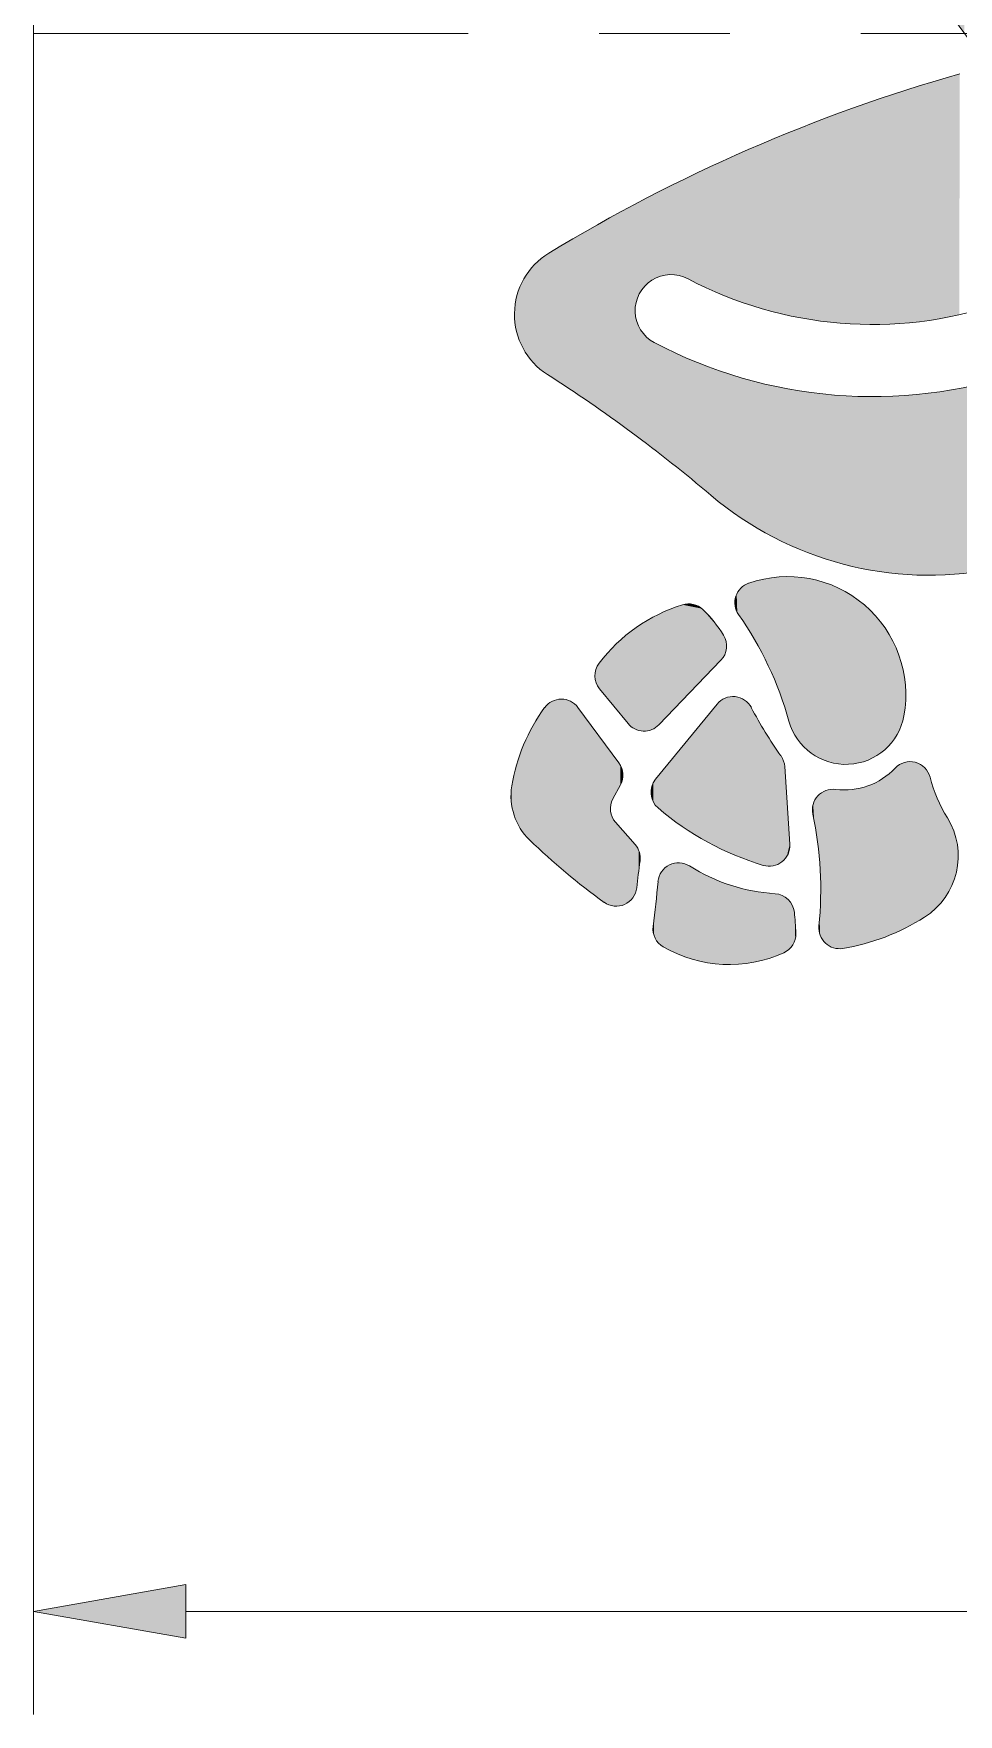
# Model space of a CAD drawing. Extents: x 5 to 409, y 5 to 583.
# Drawn here: x 227.31 to 245.27, y 306.72 to 339.34 of the extents above; entities that cross this region are included whole.
import ezdxf

# ---------------------------------------------------------------- set-up
doc = ezdxf.new("R2010")
doc.units = 0
doc.linetypes.add('CENTERX2', pattern=[20.32, 12.7, -2.54, 2.54, -2.54])
for name, color, linetype, lineweight in [('CENTERLINE', 4, 'CENTERX2', 25), ('DIMENSIONS', 2, 'Continuous', 25), ('OUTLINE', 7, 'Continuous', 70)]:
    doc.layers.add(name, color=color, linetype=linetype, lineweight=lineweight)

msp = doc.modelspace()

# ---------------------------------------------------------------- linework, layer by layer
at = {"layer": 'CENTERLINE', "lineweight": 18}
msp.add_line((296.714, 339.34), (227.314, 339.337), dxfattribs=at)
at = {"layer": 'DIMENSIONS', "lineweight": 13}
for p, q in [((227.314, 350.415), (227.314, 306.719)), ((230.269, 308.719), (293.76, 308.719))]:
    msp.add_line(p, q, dxfattribs=at)
msp.add_lwpolyline([(230.269, 309.24), (227.314, 308.719), (230.269, 308.199)], close=True, dxfattribs=at)
msp.add_solid([(230.269, 309.24), (227.314, 308.719), (230.269, 309.24), (230.269, 308.199)], dxfattribs=at)
at = {"layer": 'OUTLINE', "lineweight": 18, "ltscale": 0.043411}
msp.add_line((240.656, 327.176), (239.454, 325.924), dxfattribs=at)
at = {"layer": 'OUTLINE', "lineweight": 18, "ltscale": 0.02183}
msp.add_line((238.856, 325.947), (238.302, 326.622), dxfattribs=at)
at = {"layer": 'OUTLINE', "lineweight": 18, "ltscale": 0.033444}
msp.add_line((238.677, 325.186), (237.881, 326.261), dxfattribs=at)
at = {"layer": 'OUTLINE', "lineweight": 18, "ltscale": 0.047159}
msp.add_line((240.584, 326.327), (239.39, 324.867), dxfattribs=at)
at = {"layer": 'OUTLINE', "lineweight": 18, "ltscale": 0.037782}
msp.add_line((241.898, 325.113), (241.994, 323.605), dxfattribs=at)
at = {"layer": 'OUTLINE', "lineweight": 18, "ltscale": 0.007679}
msp.add_line((238.561, 324.487), (238.707, 324.757), dxfattribs=at)
at = {"layer": 'OUTLINE', "lineweight": 18, "ltscale": 0.014346}
msp.add_line((238.992, 323.601), (238.612, 324.032), dxfattribs=at)
at = {"layer": 'OUTLINE', "lineweight": 18}
for centre, radius, start, end in [((259.954, 350.226), 18.187, 198.6749, 217.3858), ((254.092, 307.506), 32.273, 105.8182, 121.3184), ((238.037, 333.891), 1.387, 121.3184, 237.3531), ((239.692, 333.962), 0.7, 62.1559, 242.1559), ((243.599, 341.358), 7.665, 242.1559, 288.4993), ((243.599, 341.358), 9.065, 242.1559, 288.4993), ((221.227, 307.653), 29.775, 49.7517, 57.3531), ((244.698, 335.38), 6.553, 229.7517, 280.7651), ((241.953, 326.506), 2.295, 349.7667, 109.2355), ((241.328, 328.295), 0.4, 109.2355, 214.9709), ((240.879, 325.155), 3.247, 107.3248, 142.7938), ((240.031, 327.872), 0.4, 46.249, 107.3248), ((238.599, 326.376), 2.471, 31.3423, 46.249), ((235.421, 324.163), 6.809, 15.597, 34.9709), ((240.368, 327.453), 0.4, 316.1696, 31.3423), ((238.612, 326.876), 0.4, 142.7938, 219.3552), ((240.11, 324.159), 3.56, 143.8396, 170.6522), ((237.56, 326.023), 0.4, 36.5277, 143.8396), ((240.894, 326.074), 0.4, 27.5304, 140.7128), ((248.265, 329.916), 7.913, 207.5304, 215.5123), ((239.165, 326.201), 0.4, 219.3552, 316.1696), ((243.083, 326.302), 1.146, 195.597, 349.7667), ((241.499, 325.087), 0.4, 3.6376, 35.5123), ((244.331, 324.809), 0.4, 14.4677, 136.5514), ((238.356, 324.948), 0.4, 331.5153, 36.5277), ((243.055, 326.018), 1.358, 262.8058, 316.5513), ((247.503, 325.627), 2.876, 194.4677, 211.6494), ((237.771, 324.544), 1.189, 170.6522, 225.8499), ((239.699, 324.614), 0.4, 140.7128, 229.4684), ((242.834, 324.274), 0.4, 82.8058, 191.9477), ((238.912, 324.296), 0.4, 151.5153, 221.3987), ((243.101, 328.593), 5.635, 229.4684, 253.2715), ((235.505, 322.723), 7.091, 354.2986, 11.9477), ((243.855, 323.379), 1.41, 302.3775, 31.6494), ((245.828, 332.843), 12.756, 225.8499, 234.3401), ((238.692, 323.337), 0.4, 352.0684, 41.3987), ((241.595, 323.579), 0.4, 253.2715, 3.6376), ((258.342, 320.599), 19.44, 172.0684, 173.619), ((239.834, 322.846), 0.4, 57.7109, 174.6666), ((241.929, 326.16), 3.52, 237.7109, 266.4552), ((238.625, 322.804), 0.4, 234.3401, 353.619), ((208.577, 325.764), 30.994, 353.0427, 354.6666), ((241.686, 322.247), 0.4, 6.309, 86.4552), ((236.757, 321.702), 5.359, 1.8799, 6.309), ((239.739, 321.961), 0.4, 173.0427, 239.8821), ((242.96, 321.979), 0.4, 174.2986, 279.358), ((242.333, 325.778), 4.251, 279.358, 302.3775), ((241.714, 321.865), 0.4, 294.5329, 1.8799), ((240.82, 323.823), 2.553, 239.8821, 294.5329)]:
    msp.add_arc(centre, radius, start, end, dxfattribs=at)
at = {"layer": 'OUTLINE', "lineweight": 5}
for points in [[(245.387, 339.338), (245.175, 339.627), (245.272, 342.662), (245.185, 342.849)], [(244.136, 333.712), (244.25, 338.241), (244.521, 333.749), (244.771, 338.403)], [(244.521, 333.749), (244.771, 338.403), (244.905, 333.805), (245.295, 338.556)], [(244.905, 333.805), (245.295, 338.556), (245.285, 333.881)], [(242.974, 333.719), (243.216, 337.891), (243.361, 333.697), (243.731, 338.07)], [(243.361, 333.697), (243.731, 338.07), (243.749, 333.694), (244.25, 338.241)], [(243.749, 333.694), (244.25, 338.241), (244.136, 333.712)], [(241.827, 333.901), (242.195, 337.506), (242.206, 333.821), (242.704, 337.703)], [(242.206, 333.821), (242.704, 337.703), (242.589, 333.76)], [(242.589, 333.76), (242.704, 337.703), (242.974, 333.719), (243.216, 337.891)], [(241.084, 334.117), (241.188, 337.086), (241.453, 334), (241.69, 337.3)], [(241.453, 334), (241.69, 337.3), (241.827, 333.901), (242.195, 337.506)], [(240.366, 334.408), (240.689, 336.864), (240.721, 334.254), (241.188, 337.086)], [(240.721, 334.254), (241.188, 337.086), (241.084, 334.117)], [(240.195, 336.633), (239.757, 334.659), (239.704, 336.394), (239.62, 334.658)], [(240.018, 334.581), (239.891, 334.632), (240.195, 336.633), (239.757, 334.659)], [(240.018, 334.581), (240.195, 336.633), (240.366, 334.408), (240.689, 336.864)], [(239.704, 336.394), (239.245, 334.5), (239.218, 336.147), (239.148, 334.403)], [(239.485, 334.63), (239.359, 334.577), (239.704, 336.394), (239.245, 334.5)], [(239.704, 336.394), (239.62, 334.658), (239.485, 334.63)], [(238.995, 334.027), (238.736, 335.891), (239.021, 334.161), (239.218, 336.147)], [(239.021, 334.161), (239.218, 336.147), (239.073, 334.289)], [(239.218, 336.147), (239.148, 334.403), (239.073, 334.289)], [(238.736, 335.891), (238.516, 331.894), (238.258, 335.627), (238.314, 332.037)], [(238.736, 335.891), (238.916, 331.604), (238.516, 331.894), (238.716, 331.75)], [(238.995, 334.027), (238.995, 333.89), (238.736, 335.891), (238.916, 331.604)], [(237.785, 335.356), (237.496, 332.59), (237.316, 335.076), (237.289, 332.724)], [(237.785, 335.356), (237.703, 332.454), (237.496, 332.59)], [(238.258, 335.627), (237.908, 332.317), (237.785, 335.356), (237.703, 332.454)], [(238.314, 332.037), (238.112, 332.177), (238.258, 335.627), (237.908, 332.317)], [(237.316, 335.076), (237.289, 332.724), (237.173, 334.976), (237.148, 332.828)], [(236.929, 334.724), (236.91, 333.084), (236.832, 334.578), (236.817, 333.233)], [(237.043, 334.858), (237.021, 332.948), (236.929, 334.724), (236.91, 333.084)], [(237.173, 334.976), (237.148, 332.828), (237.043, 334.858), (237.021, 332.948)], [(236.755, 334.42), (236.743, 333.392), (236.699, 334.254), (236.691, 333.56)], [(236.832, 334.578), (236.817, 333.233), (236.755, 334.42), (236.743, 333.392)], [(236.664, 334.082), (236.66, 333.732), (236.651, 333.907)], [(236.699, 334.254), (236.691, 333.56), (236.664, 334.082), (236.66, 333.732)], [(239.114, 331.457), (238.916, 331.604), (239.023, 333.755), (238.995, 333.89)], [(239.114, 331.457), (239.023, 333.755), (239.153, 333.515), (239.076, 333.629)], [(239.114, 331.457), (239.153, 333.515), (239.31, 331.307)], [(239.153, 333.515), (239.25, 333.418), (239.31, 331.307), (239.365, 333.343)], [(239.31, 331.307), (239.365, 333.343), (239.506, 331.157), (239.775, 333.139)], [(239.775, 333.139), (239.7, 331.004), (239.506, 331.157)], [(240.195, 332.956), (239.893, 330.85), (239.775, 333.139), (239.7, 331.004)], [(240.275, 330.538), (240.085, 330.695), (240.195, 332.956), (239.893, 330.85)], [(240.624, 332.795), (240.464, 330.379), (240.195, 332.956), (240.275, 330.538)], [(240.624, 332.795), (241.061, 332.656), (240.464, 330.379), (240.749, 330.151)], [(241.061, 332.656), (241.046, 329.94), (240.749, 330.151)], [(241.504, 332.538), (241.354, 329.745), (241.061, 332.656), (241.046, 329.94)], [(241.952, 332.444), (241.673, 329.568), (241.504, 332.538), (241.354, 329.745)], [(242.405, 332.372), (242.001, 329.408), (241.952, 332.444), (241.673, 329.568)], [(245.143, 332.426), (244.836, 328.829), (244.69, 332.359), (244.471, 328.831)], [(245.593, 332.515), (245.2, 328.847), (245.143, 332.426), (244.836, 328.829)], [(245.593, 332.515), (245.562, 328.885), (245.2, 328.847)], [(242.405, 332.372), (242.337, 329.268), (242.001, 329.408)], [(242.86, 332.323), (242.681, 329.146), (242.405, 332.372), (242.337, 329.268)], [(243.318, 332.297), (243.031, 329.043), (242.86, 332.323), (242.681, 329.146)], [(243.776, 332.295), (243.386, 328.96), (243.318, 332.297), (243.031, 329.043)], [(243.776, 332.295), (243.745, 328.897), (243.386, 328.96)], [(244.234, 332.315), (244.107, 328.854), (243.776, 332.295), (243.745, 328.897)], [(244.69, 332.359), (244.471, 328.831), (244.234, 332.315), (244.107, 328.854)], [(242.079, 328.797), (241.781, 328.794), (241.85, 326.406), (241.801, 326.541)], [(242.079, 328.797), (241.85, 326.406), (241.939, 326.132), (241.896, 326.269)], [(242.079, 328.797), (241.939, 326.132), (242.046, 325.814), (241.979, 325.994)], [(242.079, 328.797), (242.046, 325.814), (242.143, 325.647)], [(242.376, 328.761), (242.079, 328.797), (242.266, 325.499), (242.143, 325.647)], [(240.964, 328.461), (240.976, 328.105), (240.986, 328.502), (241.001, 328.066)], [(240.986, 328.502), (241.001, 328.066), (241.012, 328.54)], [(241.082, 327.947), (241.042, 328.575), (241.001, 328.066), (241.012, 328.54)], [(241.082, 327.947), (241.114, 328.633), (241.042, 328.575), (241.076, 328.606)], [(241.161, 327.827), (241.154, 328.655), (241.082, 327.947), (241.114, 328.633)], [(241.161, 327.827), (241.237, 327.704), (241.154, 328.655), (241.197, 328.673)], [(241.485, 328.753), (241.197, 328.673), (241.31, 327.581), (241.237, 327.704)], [(241.485, 328.753), (241.31, 327.581), (241.449, 327.329), (241.381, 327.456)], [(241.485, 328.753), (241.449, 327.329), (241.515, 327.201)], [(241.781, 328.794), (241.485, 328.753), (241.578, 327.071), (241.515, 327.201)], [(241.781, 328.794), (241.578, 327.071), (241.695, 326.809), (241.638, 326.941)], [(241.781, 328.794), (241.695, 326.809), (241.801, 326.541), (241.75, 326.675)], [(242.376, 328.761), (242.266, 325.499), (242.665, 328.687), (242.412, 325.373)], [(242.412, 325.373), (242.577, 325.274), (242.665, 328.687), (242.756, 325.204)], [(242.665, 328.687), (242.756, 325.204), (242.943, 328.576), (242.944, 325.165)], [(242.943, 328.576), (242.944, 325.165), (243.203, 328.43)], [(240.288, 328.179), (238.216, 326.935), (238.212, 326.869), (238.212, 326.902)], [(240.288, 328.179), (238.212, 326.869), (238.218, 326.802), (238.214, 326.835)], [(240.288, 328.179), (238.231, 327), (238.216, 326.935), (238.222, 326.968)], [(240.288, 328.179), (238.218, 326.802), (238.236, 326.738), (238.226, 326.77)], [(240.288, 328.179), (238.257, 327.062), (238.231, 327), (238.243, 327.031)], [(240.288, 328.179), (238.236, 326.738), (238.264, 326.677), (238.249, 326.707)], [(240.288, 328.179), (238.293, 327.118), (238.257, 327.062), (238.274, 327.09)], [(240.288, 328.179), (238.264, 326.677), (238.302, 326.622), (238.282, 326.649)], [(240.288, 328.179), (238.452, 327.312), (238.293, 327.118), (238.371, 327.216)], [(240.288, 328.179), (238.302, 326.622), (238.884, 325.916), (238.856, 325.947)], [(240.288, 328.179), (238.626, 327.493), (238.452, 327.312), (238.538, 327.404)], [(240.288, 328.179), (238.814, 327.66), (238.626, 327.493), (238.719, 327.578)], [(240.288, 328.179), (239.014, 327.812), (238.814, 327.66), (238.912, 327.738)], [(240.288, 328.179), (238.884, 325.916), (238.95, 325.863), (238.916, 325.888)], [(240.288, 328.179), (238.95, 325.863), (239.026, 325.826), (238.987, 325.843)], [(240.288, 328.179), (239.225, 327.949), (239.014, 327.812), (239.118, 327.882)], [(240.288, 328.179), (239.026, 325.826), (239.108, 325.805), (239.066, 325.813)], [(240.288, 328.179), (239.108, 325.805), (239.192, 325.802), (239.15, 325.801)], [(240.288, 328.179), (239.192, 325.802), (239.275, 325.816), (239.234, 325.807)], [(240.288, 328.179), (239.446, 328.068), (239.225, 327.949), (239.334, 328.01)], [(240.288, 328.179), (239.275, 325.816), (239.353, 325.848), (239.315, 325.83)], [(240.288, 328.179), (239.353, 325.848), (239.423, 325.895), (239.389, 325.869)], [(240.288, 328.179), (239.423, 325.895), (240.656, 327.176), (239.454, 325.924)], [(240.288, 328.179), (239.675, 328.17), (239.446, 328.068), (239.56, 328.121)], [(240.288, 328.179), (239.912, 328.254), (239.675, 328.17), (239.793, 328.214)], [(240.288, 328.179), (239.964, 328.267), (239.912, 328.254), (239.938, 328.261)], [(240.288, 328.179), (240.017, 328.272), (239.964, 328.267), (239.99, 328.27)], [(240.288, 328.179), (240.07, 328.27), (240.017, 328.272), (240.043, 328.272)], [(240.288, 328.179), (240.123, 328.262), (240.07, 328.27), (240.096, 328.267)], [(240.288, 328.179), (240.174, 328.246), (240.123, 328.262), (240.148, 328.255)], [(240.288, 328.179), (240.222, 328.224), (240.174, 328.246), (240.198, 328.236)], [(240.288, 328.179), (240.267, 328.195), (240.222, 328.224), (240.245, 328.21)], [(240.288, 328.179), (240.656, 327.176), (240.698, 327.227), (240.678, 327.201)], [(240.288, 328.179), (240.698, 327.227), (240.73, 327.284), (240.715, 327.255)], [(240.288, 328.179), (240.73, 327.284), (240.753, 327.346), (240.743, 327.314)], [(240.288, 328.179), (240.753, 327.346), (240.765, 327.41), (240.761, 327.378)], [(240.288, 328.179), (240.765, 327.41), (240.767, 327.475), (240.768, 327.443)], [(240.288, 328.179), (240.767, 327.475), (240.758, 327.54), (240.764, 327.508)], [(240.288, 328.179), (240.758, 327.54), (240.739, 327.603), (240.75, 327.572)], [(240.288, 328.179), (240.739, 327.603), (240.709, 327.662), (240.725, 327.633)], [(240.288, 328.179), (240.709, 327.662), (240.667, 327.729), (240.688, 327.696)], [(240.288, 328.179), (240.667, 327.729), (240.621, 327.796), (240.644, 327.763)], [(240.288, 328.179), (240.621, 327.796), (240.574, 327.861), (240.598, 327.829)], [(240.288, 328.179), (240.574, 327.861), (240.525, 327.924), (240.55, 327.893)], [(240.288, 328.179), (240.525, 327.924), (240.473, 327.986), (240.499, 327.956)], [(240.288, 328.179), (240.473, 327.986), (240.42, 328.046), (240.447, 328.017)], [(240.288, 328.179), (240.42, 328.046), (240.365, 328.105), (240.393, 328.076)], [(240.288, 328.179), (240.365, 328.105), (240.308, 328.161), (240.337, 328.133)], [(240.933, 328.236), (240.93, 328.328), (240.929, 328.282)], [(240.93, 328.328), (240.933, 328.236), (240.936, 328.373), (240.942, 328.191)], [(240.936, 328.373), (240.942, 328.191), (240.948, 328.418), (240.957, 328.147)], [(240.948, 328.418), (240.957, 328.147), (240.964, 328.461), (240.976, 328.105)], [(242.944, 325.165), (243.137, 325.157), (243.203, 328.43), (243.328, 325.183)], [(243.203, 328.43), (243.328, 325.183), (243.443, 328.251), (243.512, 325.239)], [(243.443, 328.251), (243.512, 325.239), (243.657, 328.043), (243.683, 325.326)], [(243.657, 328.043), (243.683, 325.326), (243.842, 327.808)], [(243.683, 325.326), (243.838, 325.44), (243.842, 327.808), (243.972, 325.579)], [(243.842, 327.808), (243.972, 325.579), (243.995, 327.552), (244.08, 325.738)], [(243.995, 327.552), (244.08, 325.738), (244.114, 327.277), (244.161, 325.913)], [(244.114, 327.277), (244.161, 325.913), (244.196, 326.99), (244.211, 326.099)], [(244.196, 326.99), (244.211, 326.099), (244.24, 326.694), (244.245, 326.395)], [(237.119, 326.087), (237.176, 326.174), (237.201, 323.447), (237.237, 326.259)], [(237.201, 323.447), (237.237, 326.259), (237.288, 323.368), (237.266, 326.295)], [(237.288, 323.368), (237.266, 326.295), (237.3, 326.327)], [(237.376, 323.289), (237.288, 323.368), (237.337, 326.356), (237.3, 326.327)], [(237.376, 323.289), (237.337, 326.356), (237.465, 323.211), (237.378, 326.379)], [(237.378, 326.379), (237.421, 326.398), (237.465, 323.211), (237.466, 326.412)], [(237.465, 323.211), (237.466, 326.412), (237.555, 323.134), (237.512, 326.42)], [(237.555, 323.134), (237.512, 326.42), (237.558, 326.423)], [(237.645, 323.058), (237.555, 323.134), (237.605, 326.42), (237.558, 326.423)], [(237.645, 323.058), (237.605, 326.42), (237.736, 322.983), (237.651, 326.412)], [(237.651, 326.412), (237.696, 326.399), (237.736, 322.983), (237.739, 326.38)], [(237.736, 322.983), (237.739, 326.38), (237.828, 322.908), (237.779, 326.357)], [(237.779, 326.357), (237.817, 326.329), (237.828, 322.908), (237.851, 326.297)], [(237.828, 322.908), (237.851, 326.297), (237.92, 322.834), (237.881, 326.261)], [(238.677, 325.186), (237.92, 322.834), (237.881, 326.261)], [(240.584, 326.327), (239.411, 324.336), (239.39, 324.867)], [(240.584, 326.327), (239.552, 324.216), (239.411, 324.336), (239.439, 324.31)], [(240.584, 326.327), (239.784, 324.038), (239.552, 324.216), (239.667, 324.126)], [(240.584, 326.327), (240.025, 323.872), (239.784, 324.038), (239.903, 323.953)], [(240.584, 326.327), (240.274, 323.718), (240.025, 323.872), (240.148, 323.794)], [(240.584, 326.327), (240.531, 323.578), (240.274, 323.718), (240.401, 323.647)], [(240.584, 326.327), (240.618, 326.363), (240.531, 323.578), (240.662, 323.513)], [(240.618, 326.363), (240.655, 326.395), (240.662, 323.513), (240.697, 326.422)], [(240.662, 323.513), (240.697, 326.422), (240.794, 323.452), (240.741, 326.444)], [(240.741, 326.444), (240.788, 326.46), (240.794, 323.452), (240.836, 326.47)], [(240.794, 323.452), (240.836, 326.47), (240.929, 323.393), (240.885, 326.474)], [(240.929, 323.393), (240.885, 326.474), (240.935, 326.472)], [(241.064, 323.339), (240.929, 323.393), (240.983, 326.464), (240.935, 326.472)], [(241.064, 323.339), (240.983, 326.464), (241.076, 326.43), (241.031, 326.45)], [(241.202, 323.288), (241.064, 323.339), (241.118, 326.405), (241.076, 326.43)], [(241.202, 323.288), (241.118, 326.405), (241.192, 326.34), (241.157, 326.375)], [(241.202, 323.288), (241.192, 326.34), (241.223, 326.301)], [(241.34, 323.24), (241.202, 323.288), (241.248, 326.259), (241.223, 326.301)], [(241.34, 323.24), (241.248, 326.259), (241.313, 326.137), (241.281, 326.198)], [(236.961, 325.818), (237.011, 325.909), (237.028, 323.609), (237.064, 325.999)], [(237.028, 323.609), (237.064, 325.999), (237.114, 323.528), (237.119, 326.087)], [(237.114, 323.528), (237.119, 326.087), (237.201, 323.447)], [(241.34, 323.24), (241.313, 326.137), (241.346, 326.077)], [(241.479, 323.196), (241.34, 323.24), (241.38, 326.017), (241.346, 326.077)], [(241.479, 323.196), (241.38, 326.017), (241.449, 325.897), (241.414, 325.957)], [(241.479, 323.196), (241.449, 325.897), (241.526, 323.185), (241.484, 325.838)], [(236.764, 323.913), (236.789, 325.439), (236.803, 323.853), (236.828, 325.535)], [(236.803, 323.853), (236.828, 325.535), (236.847, 323.796), (236.87, 325.631)], [(236.847, 323.796), (236.87, 325.631), (236.893, 323.742), (236.914, 325.725)], [(236.893, 323.742), (236.914, 325.725), (236.943, 323.691), (236.961, 325.818)], [(236.943, 323.691), (236.961, 325.818), (237.028, 323.609)], [(241.484, 325.838), (241.52, 325.779), (241.526, 323.185), (241.556, 325.721)], [(241.526, 323.185), (241.556, 325.721), (241.574, 323.18), (241.593, 325.662)], [(241.574, 323.18), (241.593, 325.662), (241.622, 323.18), (241.63, 325.604)], [(241.622, 323.18), (241.63, 325.604), (241.67, 323.186)], [(241.63, 325.604), (241.668, 325.547), (241.67, 323.186), (241.706, 325.49)], [(236.667, 324.104), (236.69, 325.143), (236.695, 324.038), (236.72, 325.242)], [(236.695, 324.038), (236.72, 325.242), (236.727, 323.975), (236.753, 325.341)], [(236.727, 323.975), (236.753, 325.341), (236.764, 323.913), (236.789, 325.439)], [(241.67, 323.186), (241.706, 325.49), (241.717, 323.198), (241.745, 325.433)], [(241.717, 323.198), (241.745, 325.433), (241.761, 323.216), (241.785, 325.376)], [(241.761, 323.216), (241.785, 325.376), (241.804, 323.238), (241.824, 325.32)], [(241.843, 323.266), (241.804, 323.238), (241.832, 325.308), (241.824, 325.32)], [(241.843, 323.266), (241.832, 325.308), (241.847, 325.285), (241.84, 325.297)], [(241.879, 323.298), (241.843, 323.266), (241.853, 325.272), (241.847, 325.285)], [(241.879, 323.298), (241.853, 325.272), (241.865, 325.247), (241.86, 325.26)], [(241.879, 323.298), (241.865, 325.247), (241.876, 325.221), (241.871, 325.234)], [(241.879, 323.298), (241.876, 325.221), (241.88, 325.208)], [(241.911, 323.334), (241.879, 323.298), (241.884, 325.195), (241.88, 325.208)], [(244.273, 325.205), (244.326, 325.209), (244.333, 322.027), (244.379, 325.206)], [(236.606, 324.31), (236.617, 324.839), (236.622, 324.24), (236.638, 324.941)], [(236.622, 324.24), (236.638, 324.941), (236.642, 324.171), (236.662, 325.042)], [(236.642, 324.171), (236.662, 325.042), (236.667, 324.104), (236.69, 325.143)], [(238.677, 325.186), (238.107, 322.69), (237.92, 322.834), (238.013, 322.762)], [(238.677, 325.186), (238.527, 324.402), (238.107, 322.69), (238.52, 324.373)], [(238.677, 325.186), (238.547, 324.46), (238.527, 324.402), (238.536, 324.432)], [(238.677, 325.186), (238.707, 324.757), (238.547, 324.46), (238.561, 324.487)], [(238.677, 325.186), (238.693, 325.163), (238.707, 324.757), (238.708, 325.138)], [(238.707, 324.757), (238.708, 325.138), (238.72, 324.782), (238.72, 325.113)], [(238.72, 324.782), (238.72, 325.113), (238.731, 324.809), (238.731, 325.086)], [(238.731, 324.809), (238.731, 325.086), (238.74, 324.836), (238.74, 325.06)], [(238.74, 324.836), (238.74, 325.06), (238.747, 324.863), (238.747, 325.032)], [(238.747, 324.863), (238.747, 325.032), (238.752, 324.891), (238.752, 325.004)], [(238.752, 324.891), (238.752, 325.004), (238.755, 324.919), (238.755, 324.976)], [(238.755, 324.919), (238.755, 324.976), (238.756, 324.948)], [(241.911, 323.334), (241.884, 325.195), (241.891, 325.168), (241.887, 325.182)], [(241.911, 323.334), (241.891, 325.168), (241.895, 325.141), (241.893, 325.154)], [(241.911, 323.334), (241.895, 325.141), (241.898, 325.113), (241.897, 325.127)], [(241.994, 323.605), (241.938, 323.374), (241.898, 325.113), (241.911, 323.334)], [(243.658, 324.801), (243.729, 324.839), (243.747, 321.769), (243.797, 324.88)], [(243.747, 321.769), (243.797, 324.88), (243.848, 321.806), (243.862, 324.926)], [(243.947, 321.846), (243.848, 321.806), (243.925, 324.975), (243.862, 324.926)], [(243.947, 321.846), (243.925, 324.975), (244.045, 321.887), (243.984, 325.028)], [(243.984, 325.028), (244.041, 325.084), (244.045, 321.887), (244.08, 325.12)], [(244.045, 321.887), (244.08, 325.12), (244.142, 321.931), (244.123, 325.151)], [(244.142, 321.931), (244.123, 325.151), (244.17, 325.175)], [(244.238, 321.978), (244.142, 321.931), (244.221, 325.193), (244.17, 325.175)], [(244.238, 321.978), (244.221, 325.193), (244.333, 322.027), (244.273, 325.205)], [(244.333, 322.027), (244.379, 325.206), (244.427, 322.079), (244.431, 325.196)], [(244.427, 322.079), (244.431, 325.196), (244.519, 322.132)], [(244.431, 325.196), (244.482, 325.18), (244.519, 322.132), (244.529, 325.156)], [(244.519, 322.132), (244.529, 325.156), (244.61, 322.188), (244.574, 325.127)], [(244.61, 322.188), (244.574, 325.127), (244.614, 325.092)], [(244.722, 322.267), (244.61, 322.188), (244.649, 325.052), (244.614, 325.092)], [(244.722, 322.267), (244.649, 325.052), (244.702, 324.959), (244.678, 325.007)], [(244.722, 322.267), (244.702, 324.959), (244.732, 324.857), (244.718, 324.909)], [(236.583, 324.523), (236.583, 324.594), (236.586, 324.451), (236.589, 324.666)], [(236.586, 324.451), (236.589, 324.666), (236.594, 324.38), (236.598, 324.737)], [(236.594, 324.38), (236.598, 324.737), (236.606, 324.31), (236.617, 324.839)], [(239.301, 324.656), (239.301, 324.578), (239.299, 324.617)], [(239.301, 324.578), (239.301, 324.656), (239.306, 324.54), (239.307, 324.694)], [(239.306, 324.54), (239.307, 324.694), (239.315, 324.502), (239.317, 324.731)], [(239.315, 324.502), (239.317, 324.731), (239.328, 324.466), (239.33, 324.768)], [(239.328, 324.466), (239.33, 324.768), (239.344, 324.431), (239.347, 324.803)], [(239.344, 324.431), (239.347, 324.803), (239.363, 324.397), (239.367, 324.836)], [(239.363, 324.397), (239.367, 324.836), (239.386, 324.366), (239.39, 324.867)], [(239.386, 324.366), (239.39, 324.867), (239.411, 324.336)], [(242.574, 324.578), (242.552, 323.517), (242.54, 324.545), (242.535, 323.653)], [(242.577, 323.245), (242.566, 323.381), (242.574, 324.578), (242.552, 323.517)], [(242.612, 324.606), (242.577, 323.245), (242.574, 324.578)], [(242.612, 324.606), (242.592, 322.973), (242.577, 323.245), (242.586, 323.109)], [(242.612, 324.606), (242.597, 322.7), (242.592, 322.973), (242.596, 322.836)], [(242.612, 324.606), (242.604, 321.796), (242.597, 322.7), (242.595, 322.563)], [(242.653, 324.63), (242.627, 321.757), (242.612, 324.606), (242.604, 321.796)], [(242.697, 324.649), (242.654, 321.72), (242.653, 324.63), (242.627, 321.757)], [(242.721, 321.658), (242.686, 321.687), (242.697, 324.649), (242.654, 321.72)], [(242.742, 324.663), (242.721, 321.658), (242.697, 324.649)], [(242.789, 324.671), (242.759, 321.632), (242.742, 324.663), (242.721, 321.658)], [(242.837, 324.674), (242.8, 321.612), (242.789, 324.671), (242.759, 321.632)], [(242.884, 324.671), (242.843, 321.596), (242.837, 324.674), (242.8, 321.612)], [(242.964, 324.663), (242.888, 321.585), (242.884, 324.671), (242.843, 321.596)], [(242.964, 324.663), (242.933, 321.58), (242.888, 321.585)], [(243.043, 324.66), (242.979, 321.579), (242.964, 324.663), (242.933, 321.58)], [(243.13, 321.603), (243.025, 321.584), (243.043, 324.66), (242.979, 321.579)], [(243.043, 324.66), (243.123, 324.662), (243.13, 321.603), (243.202, 324.668)], [(243.13, 321.603), (243.202, 324.668), (243.234, 321.624), (243.281, 324.679)], [(243.234, 321.624), (243.281, 324.679), (243.338, 321.648), (243.359, 324.694)], [(243.338, 321.648), (243.359, 324.694), (243.442, 321.674)], [(243.359, 324.694), (243.436, 324.715), (243.442, 321.674), (243.512, 324.739)], [(243.442, 321.674), (243.512, 324.739), (243.544, 321.704), (243.586, 324.768)], [(243.544, 321.704), (243.586, 324.768), (243.646, 321.735), (243.658, 324.801)], [(243.646, 321.735), (243.658, 324.801), (243.747, 321.769)], [(244.826, 322.357), (244.722, 322.267), (244.747, 324.805), (244.732, 324.857)], [(244.826, 322.357), (244.747, 324.805), (244.78, 324.702), (244.763, 324.754)], [(244.826, 322.357), (244.78, 324.702), (244.816, 324.601), (244.798, 324.651)], [(244.826, 322.357), (244.816, 324.601), (244.836, 324.551)], [(238.107, 322.69), (238.52, 324.373), (238.201, 322.619), (238.515, 324.343)], [(238.201, 322.619), (238.515, 324.343), (238.296, 322.548), (238.513, 324.312)], [(238.296, 322.548), (238.513, 324.312), (238.392, 322.479), (238.436, 322.452)], [(238.436, 322.452), (238.513, 324.312), (238.483, 322.43), (238.513, 324.282)], [(238.483, 322.43), (238.513, 324.282), (238.533, 322.415), (238.515, 324.251)], [(238.533, 322.415), (238.515, 324.251), (238.52, 324.221)], [(242.439, 324.333), (242.436, 324.238), (242.434, 324.286)], [(242.443, 324.191), (242.436, 324.238), (242.449, 324.38), (242.439, 324.333)], [(242.443, 324.191), (242.449, 324.38), (242.47, 324.057)], [(242.449, 324.38), (242.464, 324.425), (242.47, 324.057), (242.484, 324.468)], [(242.47, 324.057), (242.484, 324.468), (242.494, 323.923), (242.51, 324.508)], [(242.494, 323.923), (242.51, 324.508), (242.516, 323.788), (242.54, 324.545)], [(242.54, 324.545), (242.535, 323.653), (242.516, 323.788)], [(244.921, 322.456), (244.826, 322.357), (244.857, 324.501), (244.836, 324.551)], [(244.921, 322.456), (244.857, 324.501), (244.901, 324.403), (244.878, 324.452)], [(244.921, 322.456), (244.901, 324.403), (244.924, 324.354)], [(245.005, 322.564), (244.921, 322.456), (244.949, 324.306), (244.924, 324.354)], [(245.005, 322.564), (244.949, 324.306), (245, 324.211), (244.974, 324.258)], [(238.52, 324.221), (238.526, 324.192), (238.533, 322.415), (238.536, 324.162)], [(238.533, 322.415), (238.536, 324.162), (238.584, 322.406), (238.547, 324.134)], [(238.584, 322.406), (238.547, 324.134), (238.56, 324.107)], [(238.56, 324.107), (238.576, 324.08), (238.584, 322.406), (238.593, 324.055)], [(238.584, 322.406), (238.593, 324.055), (238.636, 322.404), (238.612, 324.032)], [(238.992, 323.601), (238.636, 322.404), (238.612, 324.032)], [(245.005, 322.564), (245, 324.211), (245.079, 322.68), (245.027, 324.165)], [(245.027, 324.165), (245.055, 324.118), (245.079, 322.68), (245.121, 323.998)], [(245.079, 322.68), (245.121, 323.998), (245.141, 322.802), (245.175, 323.872)], [(238.992, 323.601), (238.739, 322.421), (238.636, 322.404), (238.688, 322.409)], [(238.992, 323.601), (238.834, 322.463), (238.739, 322.421), (238.788, 322.439)], [(238.992, 323.601), (238.914, 322.528), (238.834, 322.463), (238.876, 322.493)], [(238.992, 323.601), (238.976, 322.612), (238.914, 322.528), (238.948, 322.568)], [(238.976, 322.612), (238.992, 323.601), (238.998, 322.659), (239.006, 323.585)], [(238.998, 322.659), (239.006, 323.585), (239.013, 322.708), (239.019, 323.568)], [(241.994, 323.605), (241.977, 323.462), (241.938, 323.374), (241.96, 323.417)], [(241.994, 323.605), (241.994, 323.556), (241.977, 323.462), (241.988, 323.509)], [(245.141, 322.802), (245.175, 323.872), (245.191, 322.93), (245.217, 323.741)], [(245.191, 322.93), (245.217, 323.741), (245.228, 323.062), (245.246, 323.607)], [(245.228, 323.062), (245.246, 323.607), (245.253, 323.197), (245.261, 323.471)], [(239.013, 322.708), (239.019, 323.568), (239.022, 322.76)], [(239.031, 323.55), (239.026, 322.792), (239.019, 323.568), (239.022, 322.76)], [(239.031, 323.55), (239.034, 322.858), (239.026, 322.792), (239.03, 322.825)], [(239.041, 323.531), (239.034, 322.858), (239.031, 323.55)], [(239.041, 323.531), (239.041, 322.923), (239.034, 322.858), (239.038, 322.89)], [(239.041, 323.531), (239.051, 323.512), (239.041, 322.923), (239.045, 322.956)], [(239.051, 323.512), (239.049, 322.988), (239.045, 322.956)], [(239.06, 323.493), (239.053, 323.021), (239.051, 323.512), (239.049, 322.988)], [(239.062, 323.086), (239.058, 323.054), (239.06, 323.493), (239.053, 323.021)], [(239.068, 323.473), (239.066, 323.119), (239.06, 323.493), (239.062, 323.086)], [(239.068, 323.473), (239.075, 323.452), (239.066, 323.119), (239.07, 323.151)], [(239.075, 323.452), (239.075, 323.184), (239.07, 323.151)], [(239.081, 323.431), (239.079, 323.217), (239.075, 323.452), (239.075, 323.184)], [(239.085, 323.41), (239.084, 323.249), (239.081, 323.431), (239.079, 323.217)], [(239.088, 323.389), (239.088, 323.282), (239.085, 323.41), (239.084, 323.249)], [(239.091, 323.368), (239.09, 323.303), (239.088, 323.389), (239.088, 323.282)], [(239.092, 323.346), (239.092, 323.325), (239.091, 323.368), (239.09, 323.303)], [(245.253, 323.197), (245.261, 323.471), (245.264, 323.334)], [(239.436, 322.883), (239.444, 322.933), (239.447, 321.687), (239.458, 322.982)], [(239.447, 321.687), (239.458, 322.982), (239.468, 321.667), (239.479, 323.029)], [(239.468, 321.667), (239.479, 323.029), (239.49, 321.648), (239.505, 323.073)], [(239.49, 321.648), (239.505, 323.073), (239.514, 321.631), (239.537, 323.113)], [(239.514, 321.631), (239.537, 323.113), (239.538, 321.615), (239.573, 323.148)], [(239.538, 321.615), (239.573, 323.148), (239.672, 321.543), (239.614, 323.179)], [(239.614, 323.179), (239.658, 323.205), (239.672, 321.543), (239.705, 323.224)], [(239.672, 321.543), (239.705, 323.224), (239.81, 321.478), (239.754, 323.238)], [(239.754, 323.238), (239.805, 323.245), (239.81, 321.478), (239.856, 323.245)], [(239.81, 321.478), (239.856, 323.245), (239.952, 321.422), (239.906, 323.239)], [(239.952, 321.422), (239.906, 323.239), (239.956, 323.227)], [(240.096, 321.375), (239.952, 321.422), (240.003, 323.208), (239.956, 323.227)], [(240.096, 321.375), (240.003, 323.208), (240.142, 323.126), (240.048, 323.184)], [(240.096, 321.375), (240.142, 323.126), (240.244, 321.336)], [(240.142, 323.126), (240.238, 323.072), (240.244, 321.336), (240.336, 323.02)], [(240.244, 321.336), (240.336, 323.02), (240.393, 321.306), (240.435, 322.972)], [(240.393, 321.306), (240.435, 322.972), (240.543, 321.285)], [(240.435, 322.972), (240.536, 322.927), (240.543, 321.285), (240.638, 322.885)], [(239.404, 322.555), (239.409, 322.61), (239.411, 321.733), (239.415, 322.664)], [(239.411, 321.733), (239.415, 322.664), (239.428, 321.709), (239.42, 322.719)], [(239.42, 322.719), (239.426, 322.774), (239.428, 321.709), (239.431, 322.828)], [(239.428, 321.709), (239.431, 322.828), (239.447, 321.687), (239.436, 322.883)], [(240.543, 321.285), (240.638, 322.885), (240.695, 321.273), (240.741, 322.846)], [(240.695, 321.273), (240.741, 322.846), (240.847, 321.27)], [(240.741, 322.846), (240.846, 322.81), (240.847, 321.27), (240.951, 322.778)], [(240.847, 321.27), (240.951, 322.778), (240.999, 321.277), (241.058, 322.749)], [(240.999, 321.277), (241.058, 322.749), (241.151, 321.292), (241.165, 322.723)], [(241.151, 321.292), (241.165, 322.723), (241.301, 321.316)], [(241.165, 322.723), (241.273, 322.701), (241.301, 321.316), (241.382, 322.682)], [(241.301, 321.316), (241.382, 322.682), (241.45, 321.349), (241.491, 322.667)], [(241.45, 321.349), (241.491, 322.667), (241.596, 321.391), (241.601, 322.655)], [(241.596, 321.391), (241.601, 322.655), (241.739, 321.442), (241.711, 322.646)], [(241.739, 321.442), (241.711, 322.646), (241.746, 322.642)], [(241.88, 321.501), (241.739, 321.442), (241.78, 322.636), (241.746, 322.642)], [(241.88, 321.501), (241.78, 322.636), (241.846, 322.614), (241.814, 322.626)], [(241.88, 321.501), (241.846, 322.614), (241.908, 322.58), (241.878, 322.598)], [(239.369, 321.809), (239.368, 322.228), (239.374, 322.282)], [(239.381, 321.783), (239.369, 321.809), (239.38, 322.337), (239.374, 322.282)], [(239.381, 321.783), (239.38, 322.337), (239.395, 321.757), (239.386, 322.391)], [(239.386, 322.391), (239.392, 322.446), (239.395, 321.757), (239.398, 322.5)], [(239.395, 321.757), (239.398, 322.5), (239.411, 321.733), (239.404, 322.555)], [(241.88, 321.501), (241.908, 322.58), (241.906, 321.514)], [(241.906, 321.514), (241.908, 322.58), (241.931, 321.529), (241.936, 322.56)], [(241.931, 321.529), (241.936, 322.56), (241.955, 321.546), (241.962, 322.537)], [(241.955, 321.546), (241.962, 322.537), (241.978, 321.564), (241.986, 322.511)], [(241.978, 321.564), (241.986, 322.511), (241.999, 321.585), (242.008, 322.484)], [(241.999, 321.585), (242.008, 322.484), (242.019, 321.606), (242.028, 322.455)], [(242.019, 321.606), (242.028, 322.455), (242.037, 321.63), (242.045, 322.424)], [(242.037, 321.63), (242.045, 322.424), (242.054, 321.654), (242.059, 322.392)], [(242.054, 321.654), (242.059, 322.392), (242.068, 321.679), (242.07, 322.359)], [(242.068, 321.679), (242.07, 322.359), (242.081, 321.706)], [(242.07, 322.359), (242.078, 322.325), (242.081, 321.706), (242.084, 322.291)], [(242.081, 321.706), (242.084, 322.291), (242.091, 321.733), (242.087, 322.265)], [(242.574, 322.154), (242.583, 322.291), (242.585, 321.838), (242.59, 322.427)], [(242.585, 321.838), (242.59, 322.427), (242.604, 321.796), (242.595, 322.563)], [(239.339, 321.951), (239.34, 321.98), (239.341, 321.922), (239.342, 322.009)], [(239.341, 321.922), (239.342, 322.009), (239.345, 321.893), (239.349, 322.064)], [(239.345, 321.893), (239.349, 322.064), (239.351, 321.865), (239.355, 322.118)], [(239.351, 321.865), (239.355, 322.118), (239.359, 321.837), (239.362, 322.173)], [(239.359, 321.837), (239.362, 322.173), (239.369, 321.809), (239.368, 322.228)], [(242.087, 322.265), (242.089, 322.239), (242.091, 321.733), (242.092, 322.214)], [(242.091, 321.733), (242.092, 322.214), (242.1, 321.761), (242.094, 322.188)], [(242.1, 321.761), (242.094, 322.188), (242.096, 322.162)], [(242.096, 322.162), (242.099, 322.136), (242.1, 321.761), (242.101, 322.11)], [(242.1, 321.761), (242.101, 322.11), (242.107, 321.79), (242.103, 322.085)], [(242.107, 321.79), (242.103, 322.085), (242.104, 322.059)], [(242.104, 322.059), (242.106, 322.033), (242.107, 321.79), (242.108, 322.007)], [(242.107, 321.79), (242.108, 322.007), (242.111, 321.819), (242.109, 321.981)], [(242.109, 321.981), (242.11, 321.955), (242.111, 321.819), (242.111, 321.93)], [(242.56, 321.973), (242.562, 322.018), (242.563, 321.927), (242.574, 322.154)], [(242.563, 321.927), (242.574, 322.154), (242.571, 321.882), (242.585, 321.838)], [(242.111, 321.819), (242.111, 321.93), (242.113, 321.848), (242.112, 321.904)], [(242.113, 321.848), (242.112, 321.904), (242.113, 321.878)]]:
    msp.add_solid(points, dxfattribs=at)

doc.saveas('drawing.dxf')
